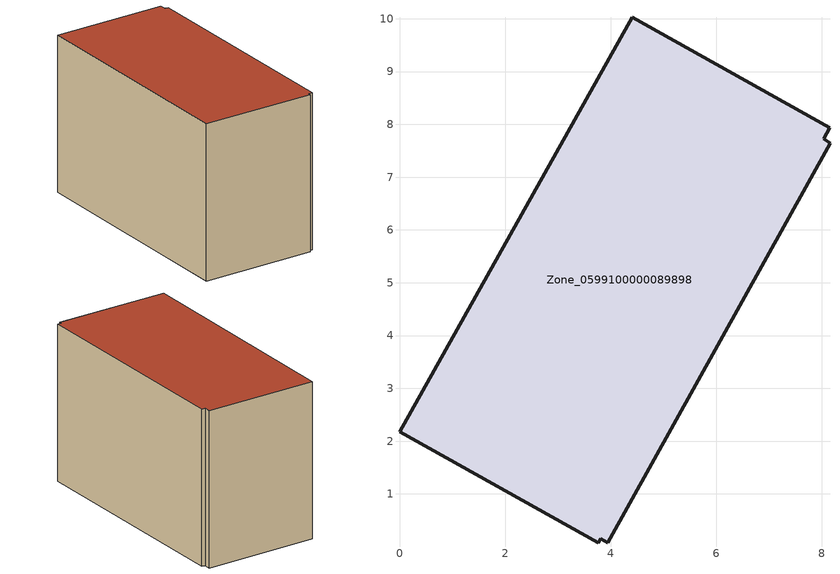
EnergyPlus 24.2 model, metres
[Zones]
Zone_0599100000089898
 floor ground (C_G): 0,2.18 4.41,10.03 8.15,7.94 8.04,7.73 8.15,7.64 3.94,0.08 3.81,0.15 3.77,0.07 z0
 wall outside (C_F): 4.41,10.03 0,2.18 3.77,0.07 3.81,0.15 3.94,0.08 8.15,7.64 8.04,7.73 8.15,7.94 4.41,10.03 z0:5.9
 roof outside (C_R): 8.15,7.94 4.41,10.03 0,2.18 3.77,0.07 3.81,0.15 3.94,0.08 8.15,7.64 8.04,7.73 z5.9
[BUILDING]
Pand.0599100000089898: North Axis=0; Terrain=City; Loads Convergence Tolerance Value=0.04; Temperature Convergence Tolerance Value=0.4; Solar Distribution=FullExterior; Maximum Number of Warmup Days=25; Minimum Number of Warmup Days=1
[Site:Location]
Rotterdam.The.Hague.AP_ZH_NLD Design_Conditions: Latitude=51.96; Longitude=4.45; Time Zone=1; Elevation=-4.5
[SITE:GROUNDTEMPERATURE:BUILDINGSURFACE]
18, 18, 18, 18, 18, 18, 18, 18, 18, 18, 18, 18
[MATERIAL] Thermal Absorptance=0.9; Solar Absorptance=0.7; Visible Absorptance=0.7
Name | Roughness | Thickness | Conductivity | Density | Specific Heat
G.TC.1946-1964 | MediumSmooth | 0.15 | 1 | 540 | 1210
F.TC.1946-1964 | Rough | 0.3 | 0.857143 | 1920 | 840
R.TC.1946-1964 | MediumRough | 0.2 | 0.235294 | 1500 | 1000
[CONSTRUCTION]
C_G: G.TC.1946-1964
C_F: F.TC.1946-1964
C_R: R.TC.1946-1964
[ZONE]
Zone_0599100000089898: Type=1; Multiplier=1; Ceiling Height=Autocalculate; Volume=Autocalculate; Floor Area=autocalculate; Part of Total Floor Area=Yes
[ZONEINFILTRATION:DESIGNFLOWRATE]
Infil_Zone_0599100000089898: Zone or ZoneList or Space or SpaceList=Zone_0599100000089898; Schedule=AlwaysOn; Design Flow Rate Calculation Method=Flow/Area; Flow Rate per Floor Area=0.003; Constant Term Coefficient=1; Temperature Term Coefficient=0; Velocity Term Coefficient=0; Velocity Squared Term Coefficient=0
[HVACTEMPLATE:ZONE:IDEALLOADSAIRSYSTEM]
Zone_0599100000089898: Maximum Heating Supply Air Temperature=50; Minimum Cooling Supply Air Temperature=13; Maximum Heating Supply Air Humidity Ratio=0.0156; Minimum Cooling Supply Air Humidity Ratio=0.0077; Heating Limit=NoLimit; Cooling Limit=NoLimit; Dehumidification Control Type=ConstantSensibleHeatRatio; Cooling Sensible Heat Ratio=0.7; Dehumidification Setpoint=60; Humidification Control Type=None; Humidification Setpoint=30; Outdoor Air Method=None; Outdoor Air Flow Rate per Person=0.00944; Outdoor Air Flow Rate per Zone Floor Area=0; Outdoor Air Flow Rate per Zone=0; Demand Controlled Ventilation Type=None; Outdoor Air Economizer Type=NoEconomizer; Heat Recovery Type=None; Sensible Heat Recovery Effectiveness=0.7; Latent Heat Recovery Effectiveness=0.65
[ZONECONTROL:THERMOSTAT]
ThermostatControl_Zone_0599100000089898: Zone or ZoneList=Zone_0599100000089898; Control Type Schedule=DualSetpointControlType; Control 1=Thermostat_Zone_0599100000089898; Temperature Difference Between Cutout And Setpoint=0
[THERMOSTATSETPOINT:DUALSETPOINT]
Thermostat_Zone_0599100000089898: Heating Setpoint Temperature Schedule=HeatingSetpoint_Zone_0599100000089898; Cooling Setpoint Temperature Schedule=CoolingSetpoint_Zone_0599100000089898
[SCHEDULE:COMPACT]
HeatingSetpoint_Zone_0599100000089898: Through: 12/31, For: AllDays, Until: 24:00, 21
CoolingSetpoint_Zone_0599100000089898: Through: 12/31, For: AllDays, Until: 24:00, 24
DualSetpointControlType: Through: 12/31, For: AllDays, Until: 24:00, 4
AlwaysOn: Through: 12/31, For: AllDays, Until: 24:00, 1
